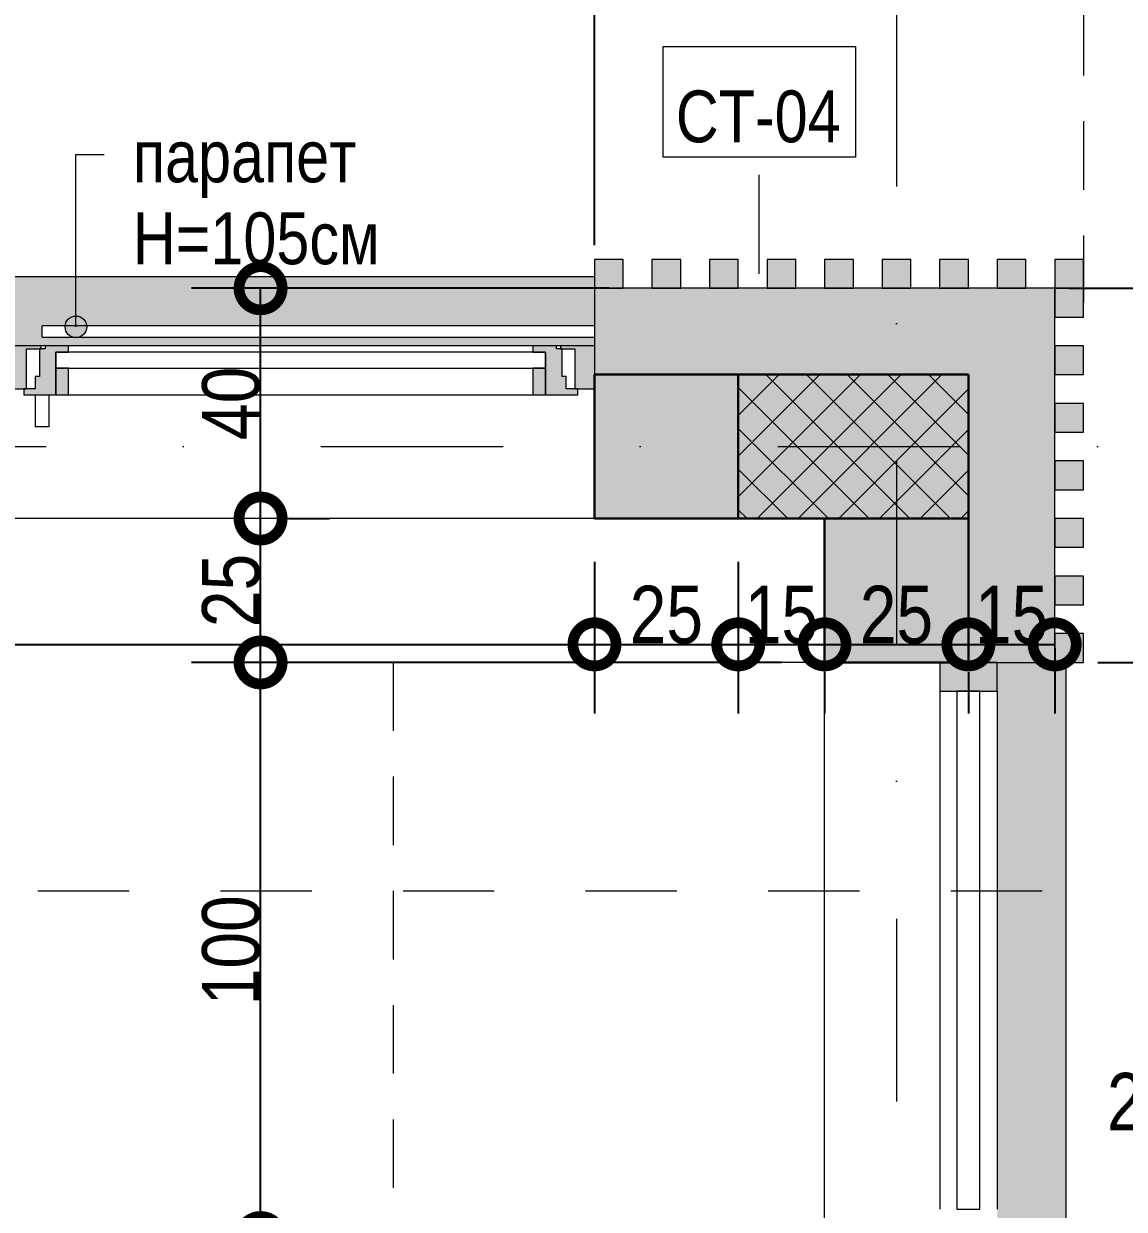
# Model space of a CAD drawing. Header units: centimetres. Extents: x 0 to 25250, y 0 to 2250.
# Drawn here: x 4924.9 to 5116.2, y 1322.4 to 1528.4 of the extents above; entities that cross this region are included whole.
import ezdxf

# ---------------------------------------------------------------- set-up
doc = ezdxf.new("R2010")
doc.units = ezdxf.units.CM
for name, pattern in [('17-View-1$0$Overhead', [19.84375, 11.90625, -7.9375]), ('18-View-1$0$Dash', [31.75, 15.875, -15.875]), ('18-View-1$0$Dash dot', [79.375, 31.75, -23.8125, 0, -23.8125])]:
    doc.linetypes.add(name, pattern=pattern)
for name, color, linetype, lineweight in [('A-ANNO-DIMS', 7, 'Continuous', 9), ('A-ANNO-NOTE', 7, 'Continuous', 9), ('A-FLOR-HRAL', 7, 'Continuous', 9), ('A-FLOR-OVHD', 7, '17-View-1$0$Overhead', 9), ('A-GLAZ', 7, 'Continuous', 5), ('A-GLAZ-CURT', 7, 'Continuous', 9), ('A-GLAZ-CWMG', 7, 'Continuous', 9), ('A-WALL', 7, 'Continuous', 9), ('A-WALL-IDEN', 7, 'Continuous', 9), ('A-WALL-PATT', 7, 'Continuous', 9), ('G-ANNO-SYMB', 7, 'Continuous', 9), ('G-ANNO-TEXT', 7, 'Continuous', 9), ('S-COLS', 7, 'Continuous', 9), ('S-GRID', 7, 'Continuous', 9)]:
    doc.layers.add(name, color=color, linetype=linetype, lineweight=lineweight)
doc.styles.add('18-View-1$0$Arial Narrow_1', font='ARIALN.TTF', dxfattribs={"height": 10})
doc.styles.add('18-View-1$0$Arial Narrow_3', font='ARIALN.TTF', dxfattribs={"height": 10})
doc.styles.add('18-View-1$0$Arial Narrow_5', font='ARIALN.TTF', dxfattribs={"height": 9})
doc.dimstyles.new('18-View-1$0$TEC_DIM', dxfattribs={"dimscale": 30.48, "dimtxt": 10.23431, "dimasz": 0.492126, "dimexe": 0.393701, "dimexo": 0.246063, "dimgap": 0, "dimtad": 1, "dimdec": 0, "dimzin": 0, "dimdsep": 46, "dimtxsty": '18-View-1$0$Arial Narrow_3', "dimblk1": '18-View-1$0$_DotSmall', "dimblk2": '18-View-1$0$_DotSmall', "dimsah": 1, "dimcen": 0.09, "dimazin": 0, "dimtfac": 1, "dimtdec": 4, "dimtix": 1, "dimtmove": 0, "dimatfit": 3, "dimfxl": 1, "dimtvp": 1, "dimtolj": 1, "dimtzin": 0, "dimarcsym": 2})

# ---------------------------------------------------------------- blocks, each defined once
blk = doc.blocks.new('TRIPLE - OK_F_OF - T - 13-2419636-НИВО 1')
at = {"layer": 'A-GLAZ', "true_color": 0xc0c0c0}
h = blk.add_hatch(color=9, dxfattribs=at)
h.paths.add_polyline_path([(146.6, 2.5), (150, 2.5), (150, 10), (144.1, 10), (144.1, 9.45), (146.6, 9.45), (146.6, 5)])
h.paths.add_polyline_path([(48.7, 2.5), (51.3, 2.5), (51.3, 9.45), (53.8, 9.45), (53.8, 10), (46.2, 10), (46.2, 9.45), (48.7, 9.45), (48.7, 5.72)])
h.paths.add_polyline_path([(-51.3, 2.5), (-48.7, 2.5), (-48.7, 9.45), (-46.2, 9.45), (-46.2, 10), (-53.8, 10), (-53.8, 9.45), (-51.3, 9.45), (-51.3, 5.72)])
h.paths.add_polyline_path([(-149, 2.5), (-146.6, 2.5), (-146.6, 9.45), (-144.1, 9.45), (-144.1, 10), (-150, 10), (-150, 2.5)])
h = blk.add_hatch(color=9, dxfattribs=at)
h.paths.add_polyline_path([(-50.8, 1.5), (-50.8, 2.5), (-52.8, 2.5), (-52.8, 4.68), (-53.52, 4.68), (-53.52, 9.45), (-54.5, 9.45), (-54.5, 10), (-58.6, 10), (-58.6, 8.9), (-56.4, 8.9), (-56.4, 1.5), (-52.8, 1.5)])
h.paths.add_polyline_path([(-141.5, 1.5), (-141.5, 8.9), (-139.3, 8.9), (-139.3, 10), (-143.4, 10), (-143.4, 9.45), (-144.38, 9.45), (-144.38, 4.68), (-145.1, 4.68), (-145.1, 2.5), (-147.1, 2.5), (-147.1, 1.5)])
h = blk.add_hatch(color=9, dxfattribs=at)
h.paths.add_polyline_path([(48.7, 2.5), (48.7, 6.1), (46.5, 6.1), (46.5, 2.5), (47.58, 2.5)])
h.paths.add_polyline_path([(-46.5, 2.5), (-46.5, 6.1), (-48.7, 6.1), (-48.7, 2.5)])
h.paths.add_polyline_path([(48.7, 8.9), (48.7, 9.45), (46.2, 9.45), (46.2, 8.9), (47.58, 8.9)])
h.paths.add_polyline_path([(-46.2, 8.9), (-46.2, 9.45), (-48.7, 9.45), (-48.7, 8.9)])
h = blk.add_hatch(color=9, dxfattribs=at)
h.paths.add_polyline_path([(147.1, 1.5), (147.1, 2.5), (145.1, 2.5), (145.1, 4.68), (144.38, 4.68), (144.38, 9.45), (143.4, 9.45), (143.4, 10), (139.3, 10), (139.3, 8.9), (141.5, 8.9), (141.5, 1.5)])
h.paths.add_polyline_path([(54, 1.5), (56.4, 1.5), (56.4, 8.9), (58.6, 8.9), (58.6, 10), (54.5, 10), (54.5, 9.45), (53.52, 9.45), (53.52, 4.68), (52.8, 4.68), (52.79, 2.5), (50.8, 2.5), (50.8, 1.5), (53.69, 1.5)])
h = blk.add_hatch(color=9, dxfattribs=at)
h.paths.add_polyline_path([(-56.4, 1.5), (-56.4, 6.1), (-58.6, 6.1), (-58.6, 1.5), (-57.27, 1.5)])
h.paths.add_polyline_path([(-139.3, 1.5), (-139.3, 6.1), (-141.5, 6.1), (-141.5, 1.5)])
h = blk.add_hatch(color=9, dxfattribs=at)
h.paths.add_polyline_path([(141.5, 1.5), (141.5, 6.1), (139.3, 6.1), (139.3, 1.5)])
h.paths.add_polyline_path([(58.6, 1.5), (58.6, 6.1), (56.4, 6.1), (56.4, 1.5)])
at = {"layer": 'A-GLAZ'}
for p, q in [((-144.1, 10), (-150, 10)), ((-146.6, 2.5), (-146.6, 9.45)), ((-146.6, 9.45), (-144.1, 9.45)), ((-143.4, 9.45), (-144.38, 9.45)), ((-144.38, 9.45), (-144.38, 4.68)), ((-143.4, 10), (-144.1, 10)), ((-144.1, 9.45), (-144.1, 10)), ((-139.3, 10), (-143.4, 10)), ((-143.4, 10), (-143.4, 9.45)), ((-56.4, 8.9), (-141.5, 8.9)), ((-141.5, 8.9), (-141.5, 6.1)), ((-141.5, 1.5), (-141.5, 8.9)), ((-141.5, 8.9), (-139.3, 8.9)), ((-58.6, 10), (-139.3, 10)), ((-139.3, 8.9), (-139.3, 10)), ((-54.5, 10), (-58.6, 10)), ((-58.6, 10), (-58.6, 8.9)), ((-58.6, 8.9), (-56.4, 8.9)), ((-56.4, 6.1), (-56.4, 8.9)), ((-56.4, 8.9), (-56.4, 1.5)), ((-54.5, 9.45), (-54.5, 10)), ((-53.8, 10), (-54.5, 10)), ((-53.52, 9.45), (-54.5, 9.45)), ((-46.2, 10), (-53.8, 10)), ((-53.8, 10), (-53.8, 9.45)), ((-53.8, 9.45), (-51.3, 9.45)), ((-53.52, 4.68), (-53.52, 9.45)), ((-51.3, 9.45), (-51.3, 2.5)), ((-46.2, 9.45), (-48.7, 9.45)), ((-48.7, 9.45), (-48.7, 8.9)), ((-48.7, 2.5), (-48.7, 9.45)), ((-48.7, 9.45), (-46.2, 9.45)), ((48.7, 8.9), (-48.7, 8.9)), ((-48.7, 8.9), (-48.7, 6.1)), ((-48.7, 8.9), (-46.2, 8.9)), ((46.2, 10), (-46.2, 10)), ((-46.2, 9.45), (-46.2, 10)), ((46.2, 9.45), (-46.2, 9.45)), ((-46.2, 8.9), (-46.2, 9.45)), ((-46.2, 9.45), (46.2, 9.45)), ((53.8, 10), (46.2, 10)), ((46.2, 10), (46.2, 9.45)), ((46.2, 9.45), (46.2, 8.9)), ((48.7, 9.45), (46.2, 9.45)), ((46.2, 9.45), (48.7, 9.45)), ((46.2, 8.9), (48.7, 8.9)), ((48.7, 8.9), (48.7, 9.45)), ((48.7, 9.45), (48.7, 2.5)), ((48.7, 6.1), (48.7, 8.9)), ((51.3, 2.5), (51.3, 9.45)), ((51.3, 9.45), (53.8, 9.45)), ((54.5, 9.45), (53.52, 9.45)), ((53.52, 9.45), (53.52, 4.68)), ((54.5, 10), (53.8, 10)), ((53.8, 9.45), (53.8, 10)), ((58.6, 10), (54.5, 10)), ((54.5, 10), (54.5, 9.45)), ((56.4, 1.5), (56.4, 8.9)), ((56.4, 8.9), (58.6, 8.9)), ((141.5, 8.9), (56.4, 8.9)), ((56.4, 8.9), (56.4, 6.1)), ((139.3, 10), (58.6, 10)), ((58.6, 8.9), (58.6, 10)), ((143.4, 10), (139.3, 10)), ((139.3, 10), (139.3, 8.9)), ((139.3, 8.9), (141.5, 8.9)), ((141.5, 8.9), (141.5, 1.5)), ((141.5, 6.1), (141.5, 8.9)), ((143.4, 9.45), (143.4, 10)), ((144.1, 10), (143.4, 10)), ((144.38, 9.45), (143.4, 9.45)), ((150, 10), (144.1, 10)), ((144.1, 10), (144.1, 9.45)), ((144.1, 9.45), (146.6, 9.45)), ((144.38, 4.68), (144.38, 9.45)), ((146.6, 9.45), (146.6, 2.5)), ((-144.38, 4.68), (-145.1, 4.68)), ((-145.1, 4.68), (-145.1, 2.5)), ((-141.5, 6.1), (-56.4, 6.1)), ((-139.3, 6.1), (-141.5, 6.1)), ((-141.5, 6.1), (-141.5, 1.5)), ((-139.3, 1.5), (-139.3, 6.1)), ((-58.6, 6.1), (-58.6, 1.5)), ((-56.4, 6.1), (-58.6, 6.1)), ((-56.4, 1.5), (-56.4, 6.1)), ((-52.8, 4.68), (-53.52, 4.68)), ((-52.8, 2.5), (-52.8, 4.68)), ((-48.7, 6.1), (48.7, 6.1)), ((-46.5, 6.1), (-48.7, 6.1)), ((-48.7, 6.1), (-48.7, 2.5)), ((-46.5, 2.5), (-46.5, 6.1)), ((46.5, 6.1), (46.5, 2.5)), ((48.7, 6.1), (46.5, 6.1)), ((48.7, 2.5), (48.7, 6.1)), ((53.52, 4.68), (52.8, 4.68)), ((52.8, 4.68), (52.8, 2.5)), ((56.4, 6.1), (141.5, 6.1)), ((58.6, 6.1), (56.4, 6.1)), ((56.4, 6.1), (56.4, 1.5)), ((58.6, 1.5), (58.6, 6.1)), ((139.3, 6.1), (139.3, 1.5)), ((141.5, 6.1), (139.3, 6.1)), ((141.5, 1.5), (141.5, 6.1)), ((145.1, 4.68), (144.38, 4.68)), ((145.1, 2.5), (145.1, 4.68)), ((-150, 2.5), (-146.6, 2.5)), ((-145.1, 2.5), (-147.1, 2.5)), ((-147.1, 2.5), (-147.1, 1.5)), ((-50.8, 2.5), (-52.8, 2.5)), ((-51.3, 2.5), (-48.7, 2.5)), ((-50.8, 1.5), (-50.8, 2.5)), ((-48.7, 2.5), (-46.5, 2.5)), ((-46.5, 2.5), (46.5, 2.5)), ((46.5, 2.5), (48.7, 2.5)), ((48.7, 2.5), (51.3, 2.5)), ((52.8, 2.5), (50.8, 2.5)), ((50.8, 2.5), (50.8, 1.5)), ((147.1, 2.5), (145.1, 2.5)), ((146.6, 2.5), (150, 2.5)), ((147.1, 1.5), (147.1, 2.5)), ((-147.1, 1.5), (-141.5, 1.5)), ((-141.5, 1.5), (-139.3, 1.5)), ((-139.3, 1.5), (-58.6, 1.5)), ((-58.6, 1.5), (-56.4, 1.5)), ((-56.4, 1.5), (-55.2, 1.5)), ((-55.2, 1.5), (-55.2, -2.85)), ((-55.2, 1.5), (-52.8, 1.5)), ((-52.8, -2.85), (-52.8, 1.5)), ((-52.8, 1.5), (-50.8, 1.5)), ((50.8, 1.5), (52.8, 1.5)), ((52.8, 1.5), (52.8, -2.85)), ((52.8, 1.5), (55.2, 1.5)), ((55.2, -2.85), (55.2, 1.5)), ((55.2, 1.5), (56.4, 1.5)), ((56.4, 1.5), (58.6, 1.5)), ((58.6, 1.5), (139.3, 1.5)), ((139.3, 1.5), (141.5, 1.5)), ((141.5, 1.5), (147.1, 1.5)), ((-55.2, -2.85), (-55.2, -4.1)), ((-52.8, -4.1), (-55.2, -4.1)), ((-52.8, -4.1), (-52.8, -2.85)), ((52.8, -2.85), (52.8, -4.1)), ((55.2, -4.1), (52.8, -4.1)), ((55.2, -4.1), (55.2, -2.85))]:
    blk.add_line(p, q, dxfattribs=at)
blk = doc.blocks.new('Rectangular Mullion - TEC_LAMEL-2375260-НИВО 1')
at = {"layer": 'A-GLAZ-CWMG', "true_color": 0xbfb3a4}
blk.add_hatch(color=253, dxfattribs=at).paths.add_polyline_path([(-2.5, -2.5), (-2.5, 2.5), (2.5, 2.5), (2.5, -2.5)])
at = {"layer": 'A-GLAZ-CWMG', "lineweight": 15}
for p, q in [((-2.5, 2.5), (2.5, 2.5)), ((-2.5, -2.5), (-2.5, 2.5)), ((2.5, 2.5), (2.5, -2.5)), ((2.5, -2.5), (-2.5, -2.5))]:
    blk.add_line(p, q, dxfattribs=at)
blk = doc.blocks.new('Rectangular Mullion - TEC_LAMEL-2375261-НИВО 1')
at = {"layer": 'A-GLAZ-CWMG', "true_color": 0xbfb3a4}
blk.add_hatch(color=253, dxfattribs=at).paths.add_polyline_path([(-2.5, -2.5), (-2.5, 2.5), (2.5, 2.5), (2.5, -2.5)])
at = {"layer": 'A-GLAZ-CWMG', "lineweight": 15}
for p, q in [((-2.5, 2.5), (2.5, 2.5)), ((-2.5, -2.5), (-2.5, 2.5)), ((2.5, 2.5), (2.5, -2.5)), ((2.5, -2.5), (-2.5, -2.5))]:
    blk.add_line(p, q, dxfattribs=at)
blk = doc.blocks.new('Rectangular Mullion - TEC_LAMEL-2375262-НИВО 1')
at = {"layer": 'A-GLAZ-CWMG', "true_color": 0xbfb3a4}
blk.add_hatch(color=253, dxfattribs=at).paths.add_polyline_path([(-2.5, -2.5), (-2.5, 2.5), (2.5, 2.5), (2.5, -2.5)])
at = {"layer": 'A-GLAZ-CWMG', "lineweight": 15}
for p, q in [((-2.5, 2.5), (2.5, 2.5)), ((-2.5, -2.5), (-2.5, 2.5)), ((2.5, 2.5), (2.5, -2.5)), ((2.5, -2.5), (-2.5, -2.5))]:
    blk.add_line(p, q, dxfattribs=at)
blk = doc.blocks.new('Rectangular Mullion - TEC_LAMEL-2375263-НИВО 1')
at = {"layer": 'A-GLAZ-CWMG', "true_color": 0xbfb3a4}
blk.add_hatch(color=253, dxfattribs=at).paths.add_polyline_path([(-2.5, -2.5), (-2.5, 2.5), (2.5, 2.5), (2.5, -2.5)])
at = {"layer": 'A-GLAZ-CWMG', "lineweight": 15}
for p, q in [((-2.5, 2.5), (2.5, 2.5)), ((-2.5, -2.5), (-2.5, 2.5)), ((2.5, 2.5), (2.5, -2.5)), ((2.5, -2.5), (-2.5, -2.5))]:
    blk.add_line(p, q, dxfattribs=at)
blk = doc.blocks.new('Rectangular Mullion - TEC_LAMEL-2375264-НИВО 1')
at = {"layer": 'A-GLAZ-CWMG', "true_color": 0xbfb3a4}
blk.add_hatch(color=253, dxfattribs=at).paths.add_polyline_path([(-2.5, -2.5), (-2.5, 2.5), (2.5, 2.5), (2.5, -2.5)])
at = {"layer": 'A-GLAZ-CWMG', "lineweight": 15}
for p, q in [((-2.5, 2.5), (2.5, 2.5)), ((-2.5, -2.5), (-2.5, 2.5)), ((2.5, 2.5), (2.5, -2.5)), ((2.5, -2.5), (-2.5, -2.5))]:
    blk.add_line(p, q, dxfattribs=at)
blk = doc.blocks.new('Rectangular Mullion - TEC_LAMEL-2375265-НИВО 1')
at = {"layer": 'A-GLAZ-CWMG', "true_color": 0xbfb3a4}
blk.add_hatch(color=253, dxfattribs=at).paths.add_polyline_path([(-2.5, -2.5), (-2.5, 2.5), (2.5, 2.5), (2.5, -2.5)])
at = {"layer": 'A-GLAZ-CWMG', "lineweight": 15}
for p, q in [((-2.5, 2.5), (2.5, 2.5)), ((-2.5, -2.5), (-2.5, 2.5)), ((2.5, 2.5), (2.5, -2.5)), ((2.5, -2.5), (-2.5, -2.5))]:
    blk.add_line(p, q, dxfattribs=at)
blk = doc.blocks.new('Rectangular Mullion - TEC_LAMEL-2375266-НИВО 1')
at = {"layer": 'A-GLAZ-CWMG', "true_color": 0xbfb3a4}
blk.add_hatch(color=253, dxfattribs=at).paths.add_polyline_path([(-2.5, -2.5), (-2.5, 2.5), (2.5, 2.5), (2.5, -2.5)])
at = {"layer": 'A-GLAZ-CWMG', "lineweight": 15}
for p, q in [((-2.5, 2.5), (2.5, 2.5)), ((-2.5, -2.5), (-2.5, 2.5)), ((2.5, 2.5), (2.5, -2.5)), ((2.5, -2.5), (-2.5, -2.5))]:
    blk.add_line(p, q, dxfattribs=at)
blk = doc.blocks.new('Rectangular Mullion - TEC_LAMEL-2375267-НИВО 1')
at = {"layer": 'A-GLAZ-CWMG', "true_color": 0xbfb3a4}
blk.add_hatch(color=253, dxfattribs=at).paths.add_polyline_path([(-2.5, -2.5), (-2.5, 2.5), (2.5, 2.5), (2.5, -2.5)])
at = {"layer": 'A-GLAZ-CWMG', "lineweight": 15}
for p, q in [((-2.5, 2.5), (2.5, 2.5)), ((-2.5, -2.5), (-2.5, 2.5)), ((2.5, 2.5), (2.5, -2.5)), ((2.5, -2.5), (-2.5, -2.5))]:
    blk.add_line(p, q, dxfattribs=at)
blk = doc.blocks.new('Rectangular Mullion - TEC_LAMEL-2375268-НИВО 1')
at = {"layer": 'A-GLAZ-CWMG', "true_color": 0xbfb3a4}
blk.add_hatch(color=253, dxfattribs=at).paths.add_polyline_path([(-2.5, -2.5), (-2.5, 2.5), (2.5, 2.5), (2.5, -2.5)])
at = {"layer": 'A-GLAZ-CWMG', "lineweight": 15}
for p, q in [((-2.5, 2.5), (2.5, 2.5)), ((-2.5, -2.5), (-2.5, 2.5)), ((2.5, 2.5), (2.5, -2.5)), ((2.5, -2.5), (-2.5, -2.5))]:
    blk.add_line(p, q, dxfattribs=at)
blk = doc.blocks.new('Rectangular Mullion - TEC_LAMEL-2372754-НИВО 1')
at = {"layer": 'A-GLAZ-CWMG', "true_color": 0xbfb3a4}
blk.add_hatch(color=253, dxfattribs=at).paths.add_polyline_path([(2.5, -2.5), (-2.5, -2.5), (-2.5, 2.5), (2.5, 2.5)])
at = {"layer": 'A-GLAZ-CWMG', "lineweight": 15}
for p, q in [((-2.5, 2.5), (2.5, 2.5)), ((-2.5, -2.5), (-2.5, 2.5)), ((2.5, 2.5), (2.5, -2.5)), ((2.5, -2.5), (-2.5, -2.5))]:
    blk.add_line(p, q, dxfattribs=at)
blk = doc.blocks.new('System Panel - Glazed-2432470-НИВО 1')
at = {"layer": 'A-GLAZ-CURT'}
for p, q in [((45, 2), (-45, 2)), ((-45, 2), (-45, -2)), ((45, -2), (45, 2)), ((-45, -2), (45, -2))]:
    blk.add_line(p, q, dxfattribs=at)
blk = doc.blocks.new('Rectangular Mullion - TEC_DOGRAMA_TERASI_EX-2432441-НИВО 1')
at = {"layer": 'A-GLAZ-CWMG'}
for p, q in [((1779.15, -276.59), (1779.15, -366.59)), ((1789.15, -276.59), (1789.15, -366.59))]:
    blk.add_line(p, q, dxfattribs=at)
blk = doc.blocks.new('Rectangular Mullion - TEC_DOGRAMA_TERASI_EX-2432468-НИВО 1')
at = {"layer": 'A-GLAZ-CWMG', "true_color": 0xc0c0c0}
blk.add_hatch(color=9, dxfattribs=at).paths.add_polyline_path([(-5, 5), (0, 5), (0, -5), (-5, -5)])
at = {"layer": 'A-GLAZ-CWMG', "lineweight": 15}
for p, q in [((-5, 5), (0, 5)), ((-5, -5), (-5, 5)), ((0, 5), (0, -5)), ((0, -5), (-5, -5))]:
    blk.add_line(p, q, dxfattribs=at)
blk = doc.blocks.new('Railing - Railing-2461951-НИВО 1')
at = {"layer": 'A-FLOR-HRAL'}
for p, q in [((1623.14, -215.09), (1623.14, -213.09)), ((1719.14, -213.09), (1623.14, -213.09)), ((1623.14, -215.09), (1719.14, -215.09))]:
    blk.add_line(p, q, dxfattribs=at)
blk = doc.blocks.new('18-View-1$0$_DotSmall')
at = {"color": 0, "linetype": 'ByBlock', "const_width": 0.5}
blk.add_lwpolyline([(-0.0625, 0, 1), (0.0625, 0, 1)], format="xyb", close=True, dxfattribs=at)
blk = doc.blocks.new('*D2610')
at = {"layer": 'A-ANNO-DIMS', "color": 0, "lineweight": -2, "transparency": 16777216}
for p, q in [((3429.08, 1279.94), (3429.08, 1966.02)), ((5109.08, 1707.01), (5109.08, 1966.02)), ((3429.08, 1954.02), (5109.08, 1954.02))]:
    blk.add_line(p, q, dxfattribs=at)
at = {"layer": 'A-ANNO-DIMS', "color": 0, "lineweight": -2, "transparency": 16777216, "xscale": 15, "yscale": 15, "zscale": 15, "rotation": 180}
blk.add_blockref('18-View-1$0$_DotSmall', (3429.08, 1954.02), dxfattribs=at)
at = {"layer": 'A-ANNO-DIMS', "color": 0, "lineweight": -2, "transparency": 16777216, "xscale": 15, "yscale": 15, "zscale": 15}
blk.add_blockref('18-View-1$0$_DotSmall', (5109.08, 1954.02), dxfattribs=at)
at = {"layer": 'A-ANNO-DIMS', "color": 0, "transparency": 16777216, "insert": (4269.08, 1959.12), "char_height": 10, "width": 30.4105, "attachment_point": 5, "style": '18-View-1$0$Arial Narrow_3'}
blk.add_mtext('\\A1;1680', dxfattribs=at)
blk = doc.blocks.new('*D2627')
at = {"layer": 'A-ANNO-DIMS', "color": 0, "lineweight": -2, "transparency": 16777216}
for p, q in [((4724.08, 1489.94), (4724.08, 1876.14)), ((5024.08, 1489.94), (5024.08, 1876.14)), ((4724.08, 1864.14), (5024.08, 1864.14))]:
    blk.add_line(p, q, dxfattribs=at)
at = {"layer": 'A-ANNO-DIMS', "color": 0, "lineweight": -2, "transparency": 16777216, "xscale": 15, "yscale": 15, "zscale": 15, "rotation": 180}
blk.add_blockref('18-View-1$0$_DotSmall', (4724.08, 1864.14), dxfattribs=at)
at = {"layer": 'A-ANNO-DIMS', "color": 0, "lineweight": -2, "transparency": 16777216, "xscale": 15, "yscale": 15, "zscale": 15}
blk.add_blockref('18-View-1$0$_DotSmall', (5024.08, 1864.14), dxfattribs=at)
at = {"layer": 'A-ANNO-DIMS', "color": 0, "transparency": 16777216, "insert": (4874.08, 1869.24), "char_height": 10, "width": 22.8079, "attachment_point": 5, "style": '18-View-1$0$Arial Narrow_3'}
blk.add_mtext('\\A1;300', dxfattribs=at)
blk = doc.blocks.new('*D2628')
at = {"layer": 'A-ANNO-DIMS', "color": 0, "lineweight": -2, "transparency": 16777216}
for p, q in [((5024.08, 1489.94), (5024.08, 1876.14)), ((5109.08, 1707.01), (5109.08, 1876.14)), ((5024.08, 1864.14), (5109.08, 1864.14))]:
    blk.add_line(p, q, dxfattribs=at)
at = {"layer": 'A-ANNO-DIMS', "color": 0, "lineweight": -2, "transparency": 16777216, "xscale": 15, "yscale": 15, "zscale": 15, "rotation": 180}
blk.add_blockref('18-View-1$0$_DotSmall', (5024.08, 1864.14), dxfattribs=at)
at = {"layer": 'A-ANNO-DIMS', "color": 0, "lineweight": -2, "transparency": 16777216, "xscale": 15, "yscale": 15, "zscale": 15}
blk.add_blockref('18-View-1$0$_DotSmall', (5109.08, 1864.14), dxfattribs=at)
at = {"layer": 'A-ANNO-DIMS', "color": 0, "transparency": 16777216, "insert": (5066.58, 1869.24), "char_height": 10, "width": 15.2053, "attachment_point": 5, "style": '18-View-1$0$Arial Narrow_3'}
blk.add_mtext('\\A1;85', dxfattribs=at)
blk = doc.blocks.new('*D2635')
at = {"layer": 'A-ANNO-DIMS', "color": 0, "lineweight": -2, "transparency": 16777216}
for p, q in [((5116.58, 1699.51), (5271.31, 1699.51)), ((5259.31, 432.44), (5259.31, 1699.51)), ((5026.58, 432.44), (5271.31, 432.44))]:
    blk.add_line(p, q, dxfattribs=at)
at = {"layer": 'A-ANNO-DIMS', "color": 0, "lineweight": -2, "transparency": 16777216, "xscale": 15, "yscale": 15, "zscale": 15}
for p, rotation in [((5259.31, 1699.51), 90), ((5259.31, 432.44), 270)]:
    blk.add_blockref('18-View-1$0$_DotSmall', p, dxfattribs=dict(at, rotation=rotation))
at = {"layer": 'A-ANNO-DIMS', "color": 0, "transparency": 16777216, "insert": (5254.21, 1065.98), "char_height": 10, "width": 30.4105, "attachment_point": 5, "rotation": 90, "style": '18-View-1$0$Arial Narrow_3'}
blk.add_mtext('\\A1;1267', dxfattribs=at)
blk = doc.blocks.new('*D2637')
at = {"layer": 'A-ANNO-DIMS', "color": 0, "lineweight": -2, "transparency": 16777216}
for p, q in [((5106.58, 1482.44), (5211.11, 1482.44)), ((5199.11, 927.44), (5199.11, 1482.44)), ((5111.58, 927.44), (5211.11, 927.44))]:
    blk.add_line(p, q, dxfattribs=at)
at = {"layer": 'A-ANNO-DIMS', "color": 0, "lineweight": -2, "transparency": 16777216, "xscale": 15, "yscale": 15, "zscale": 15}
for p, rotation in [((5199.11, 1482.44), 90), ((5199.11, 927.44), 270)]:
    blk.add_blockref('18-View-1$0$_DotSmall', p, dxfattribs=dict(at, rotation=rotation))
at = {"layer": 'A-ANNO-DIMS', "color": 0, "transparency": 16777216, "insert": (5194.02, 1204.94), "char_height": 10, "width": 22.8079, "attachment_point": 5, "rotation": 90, "style": '18-View-1$0$Arial Narrow_3'}
blk.add_mtext('\\A1;555', dxfattribs=at)
blk = doc.blocks.new('*D2638')
at = {"layer": 'A-ANNO-DIMS', "color": 0, "lineweight": -2, "transparency": 16777216}
for p, q in [((5101.58, 1620.94), (5211.11, 1620.94)), ((5199.11, 1482.44), (5199.11, 1620.94)), ((5106.58, 1482.44), (5211.11, 1482.44))]:
    blk.add_line(p, q, dxfattribs=at)
at = {"layer": 'A-ANNO-DIMS', "color": 0, "lineweight": -2, "transparency": 16777216, "xscale": 15, "yscale": 15, "zscale": 15}
for p, rotation in [((5199.11, 1620.94), 90), ((5199.11, 1482.44), 270)]:
    blk.add_blockref('18-View-1$0$_DotSmall', p, dxfattribs=dict(at, rotation=rotation))
at = {"layer": 'A-ANNO-DIMS', "color": 0, "transparency": 16777216, "insert": (5194, 1551.69), "char_height": 10, "width": 22.8079, "attachment_point": 5, "rotation": 90, "style": '18-View-1$0$Arial Narrow_3'}
blk.add_mtext('\\A1;139', dxfattribs=at)
blk = doc.blocks.new('*D2645')
at = {"layer": 'A-ANNO-DIMS', "color": 0, "lineweight": -2, "transparency": 16777216}
for p, q in [((5111.58, 1417.44), (5181.13, 1417.44)), ((5169.13, 1317.44), (5169.13, 1417.44)), ((5111.58, 1317.44), (5181.13, 1317.44))]:
    blk.add_line(p, q, dxfattribs=at)
at = {"layer": 'A-ANNO-DIMS', "color": 0, "lineweight": -2, "transparency": 16777216, "xscale": 15, "yscale": 15, "zscale": 15}
for p, rotation in [((5169.13, 1417.44), 90), ((5169.13, 1317.44), 270)]:
    blk.add_blockref('18-View-1$0$_DotSmall', p, dxfattribs=dict(at, rotation=rotation))
at = {"layer": 'A-ANNO-DIMS', "color": 0, "transparency": 16777216, "insert": (5164.02, 1367.44), "char_height": 10, "width": 22.8079, "attachment_point": 5, "rotation": 90, "style": '18-View-1$0$Arial Narrow_3'}
blk.add_mtext('\\A1;100', dxfattribs=at)
blk = doc.blocks.new('*D2646')
at = {"layer": 'A-ANNO-DIMS', "color": 0, "lineweight": -2, "transparency": 16777216}
for p, q in [((5106.58, 1482.44), (5181.13, 1482.44)), ((5169.13, 1417.44), (5169.13, 1482.44)), ((5111.58, 1417.44), (5181.13, 1417.44))]:
    blk.add_line(p, q, dxfattribs=at)
at = {"layer": 'A-ANNO-DIMS', "color": 0, "lineweight": -2, "transparency": 16777216, "xscale": 15, "yscale": 15, "zscale": 15}
for p, rotation in [((5169.13, 1482.44), 90), ((5169.13, 1417.44), 270)]:
    blk.add_blockref('18-View-1$0$_DotSmall', p, dxfattribs=dict(at, rotation=rotation))
at = {"layer": 'A-ANNO-DIMS', "color": 0, "transparency": 16777216, "insert": (5164.02, 1449.94), "char_height": 10, "width": 15.2053, "attachment_point": 5, "rotation": 90, "style": '18-View-1$0$Arial Narrow_3'}
blk.add_mtext('\\A1;65', dxfattribs=at)
blk = doc.blocks.new('*D2647')
at = {"layer": 'A-ANNO-DIMS', "color": 0, "lineweight": -2, "transparency": 16777216}
for p, q in [((5116.58, 1620.94), (5181.13, 1620.94)), ((5169.13, 1482.44), (5169.13, 1620.94)), ((5106.58, 1482.44), (5181.13, 1482.44))]:
    blk.add_line(p, q, dxfattribs=at)
at = {"layer": 'A-ANNO-DIMS', "color": 0, "lineweight": -2, "transparency": 16777216, "xscale": 15, "yscale": 15, "zscale": 15}
for p, rotation in [((5169.13, 1620.94), 90), ((5169.13, 1482.44), 270)]:
    blk.add_blockref('18-View-1$0$_DotSmall', p, dxfattribs=dict(at, rotation=rotation))
at = {"layer": 'A-ANNO-DIMS', "color": 0, "transparency": 16777216, "insert": (5164.02, 1551.69), "char_height": 10, "width": 22.8079, "attachment_point": 5, "rotation": 90, "style": '18-View-1$0$Arial Narrow_3'}
blk.add_mtext('\\A1;139', dxfattribs=at)
blk = doc.blocks.new('*D2714')
at = {"layer": 'A-ANNO-DIMS', "color": 0, "lineweight": -2, "transparency": 16777216}
for p, q in [((5056.58, 1417.44), (4954.05, 1417.44)), ((4966.05, 1317.44), (4966.05, 1417.44)), ((5056.58, 1317.44), (4954.05, 1317.44))]:
    blk.add_line(p, q, dxfattribs=at)
at = {"layer": 'A-ANNO-DIMS', "color": 0, "lineweight": -2, "transparency": 16777216, "xscale": 15, "yscale": 15, "zscale": 15}
for p, rotation in [((4966.05, 1417.44), 90), ((4966.05, 1317.44), 270)]:
    blk.add_blockref('18-View-1$0$_DotSmall', p, dxfattribs=dict(at, rotation=rotation))
at = {"layer": 'A-ANNO-DIMS', "color": 0, "transparency": 16777216, "insert": (4960.94, 1367.44), "char_height": 10, "width": 22.8079, "attachment_point": 5, "rotation": 90, "style": '18-View-1$0$Arial Narrow_3'}
blk.add_mtext('\\A1;100', dxfattribs=at)
blk = doc.blocks.new('*D2715')
at = {"layer": 'A-ANNO-DIMS', "color": 0, "lineweight": -2, "transparency": 16777216}
for p, q in [((4966.05, 1417.44), (4966.05, 1442.44)), ((4970.9, 1442.44), (4978.05, 1442.44)), ((5056.58, 1417.44), (4954.05, 1417.44))]:
    blk.add_line(p, q, dxfattribs=at)
at = {"layer": 'A-ANNO-DIMS', "color": 0, "lineweight": -2, "transparency": 16777216, "xscale": 15, "yscale": 15, "zscale": 15}
for p, rotation in [((4966.05, 1442.44), 90), ((4966.05, 1417.44), 270)]:
    blk.add_blockref('18-View-1$0$_DotSmall', p, dxfattribs=dict(at, rotation=rotation))
at = {"layer": 'A-ANNO-DIMS', "color": 0, "transparency": 16777216, "insert": (4960.94, 1429.94), "char_height": 10, "width": 15.2053, "attachment_point": 5, "rotation": 90, "style": '18-View-1$0$Arial Narrow_3'}
blk.add_mtext('\\A1;25', dxfattribs=at)
blk = doc.blocks.new('*D2716')
at = {"layer": 'A-ANNO-DIMS', "color": 0, "lineweight": -2, "transparency": 16777216}
for p, q in [((5026.58, 1482.44), (4954.05, 1482.44)), ((4966.05, 1442.44), (4966.05, 1482.44)), ((4970.9, 1442.44), (4978.05, 1442.44))]:
    blk.add_line(p, q, dxfattribs=at)
at = {"layer": 'A-ANNO-DIMS', "color": 0, "lineweight": -2, "transparency": 16777216, "xscale": 15, "yscale": 15, "zscale": 15}
for p, rotation in [((4966.05, 1482.44), 90), ((4966.05, 1442.44), 270)]:
    blk.add_blockref('18-View-1$0$_DotSmall', p, dxfattribs=dict(at, rotation=rotation))
at = {"layer": 'A-ANNO-DIMS', "color": 0, "transparency": 16777216, "insert": (4960.94, 1462.44), "char_height": 10, "width": 15.2053, "attachment_point": 5, "rotation": 90, "style": '18-View-1$0$Arial Narrow_3'}
blk.add_mtext('\\A1;40', dxfattribs=at)
blk = doc.blocks.new('*D2741')
at = {"layer": 'A-ANNO-DIMS', "color": 0, "lineweight": -2, "transparency": 16777216}
for p, q in [((4724.08, 1434.94), (4724.08, 1408.58)), ((5024.08, 1434.94), (5024.08, 1408.58)), ((4724.08, 1420.58), (5024.08, 1420.58))]:
    blk.add_line(p, q, dxfattribs=at)
at = {"layer": 'A-ANNO-DIMS', "color": 0, "lineweight": -2, "transparency": 16777216, "xscale": 15, "yscale": 15, "zscale": 15, "rotation": 180}
blk.add_blockref('18-View-1$0$_DotSmall', (4724.08, 1420.58), dxfattribs=at)
at = {"layer": 'A-ANNO-DIMS', "color": 0, "lineweight": -2, "transparency": 16777216, "xscale": 15, "yscale": 15, "zscale": 15}
blk.add_blockref('18-View-1$0$_DotSmall', (5024.08, 1420.58), dxfattribs=at)
at = {"layer": 'A-ANNO-DIMS', "color": 0, "transparency": 16777216, "insert": (4874.08, 1425.68), "char_height": 10, "width": 22.8079, "attachment_point": 5, "style": '18-View-1$0$Arial Narrow_3'}
blk.add_mtext('\\A1;300', dxfattribs=at)
blk = doc.blocks.new('*D2742')
at = {"layer": 'A-ANNO-DIMS', "color": 0, "lineweight": -2, "transparency": 16777216}
for p, q in [((5024.08, 1434.94), (5024.08, 1408.58)), ((5049.08, 1434.94), (5049.08, 1408.58)), ((5024.08, 1420.58), (5049.08, 1420.58))]:
    blk.add_line(p, q, dxfattribs=at)
at = {"layer": 'A-ANNO-DIMS', "color": 0, "lineweight": -2, "transparency": 16777216, "xscale": 15, "yscale": 15, "zscale": 15, "rotation": 180}
blk.add_blockref('18-View-1$0$_DotSmall', (5024.08, 1420.58), dxfattribs=at)
at = {"layer": 'A-ANNO-DIMS', "color": 0, "lineweight": -2, "transparency": 16777216, "xscale": 15, "yscale": 15, "zscale": 15}
blk.add_blockref('18-View-1$0$_DotSmall', (5049.08, 1420.58), dxfattribs=at)
at = {"layer": 'A-ANNO-DIMS', "color": 0, "transparency": 16777216, "insert": (5036.58, 1425.68), "char_height": 10, "width": 15.2053, "attachment_point": 5, "style": '18-View-1$0$Arial Narrow_3'}
blk.add_mtext('\\A1;25', dxfattribs=at)
blk = doc.blocks.new('*D2743')
at = {"layer": 'A-ANNO-DIMS', "color": 0, "lineweight": -2, "transparency": 16777216}
for p, q in [((5049.08, 1434.94), (5049.08, 1408.58)), ((5049.08, 1420.58), (5064.08, 1420.58)), ((5064.08, 1415.73), (5064.08, 1408.58))]:
    blk.add_line(p, q, dxfattribs=at)
at = {"layer": 'A-ANNO-DIMS', "color": 0, "lineweight": -2, "transparency": 16777216, "xscale": 15, "yscale": 15, "zscale": 15, "rotation": 180}
blk.add_blockref('18-View-1$0$_DotSmall', (5049.08, 1420.58), dxfattribs=at)
at = {"layer": 'A-ANNO-DIMS', "color": 0, "lineweight": -2, "transparency": 16777216, "xscale": 15, "yscale": 15, "zscale": 15}
blk.add_blockref('18-View-1$0$_DotSmall', (5064.08, 1420.58), dxfattribs=at)
at = {"layer": 'A-ANNO-DIMS', "color": 0, "transparency": 16777216, "insert": (5056.58, 1425.68), "char_height": 10, "width": 15.2053, "attachment_point": 5, "style": '18-View-1$0$Arial Narrow_3'}
blk.add_mtext('\\A1;15', dxfattribs=at)
blk = doc.blocks.new('*D2744')
at = {"layer": 'A-ANNO-DIMS', "color": 0, "lineweight": -2, "transparency": 16777216}
for p, q in [((5064.08, 1420.58), (5089.08, 1420.58)), ((5064.08, 1415.73), (5064.08, 1408.58)), ((5089.08, 1415.73), (5089.08, 1408.58))]:
    blk.add_line(p, q, dxfattribs=at)
at = {"layer": 'A-ANNO-DIMS', "color": 0, "lineweight": -2, "transparency": 16777216, "xscale": 15, "yscale": 15, "zscale": 15, "rotation": 180}
blk.add_blockref('18-View-1$0$_DotSmall', (5064.08, 1420.58), dxfattribs=at)
at = {"layer": 'A-ANNO-DIMS', "color": 0, "lineweight": -2, "transparency": 16777216, "xscale": 15, "yscale": 15, "zscale": 15}
blk.add_blockref('18-View-1$0$_DotSmall', (5089.08, 1420.58), dxfattribs=at)
at = {"layer": 'A-ANNO-DIMS', "color": 0, "transparency": 16777216, "insert": (5076.58, 1425.68), "char_height": 10, "width": 15.2053, "attachment_point": 5, "style": '18-View-1$0$Arial Narrow_3'}
blk.add_mtext('\\A1;25', dxfattribs=at)
blk = doc.blocks.new('*D2745')
at = {"layer": 'A-ANNO-DIMS', "color": 0, "lineweight": -2, "transparency": 16777216}
for p, q in [((5089.08, 1420.58), (5104.08, 1420.58)), ((5104.08, 1419.94), (5104.08, 1408.58)), ((5089.08, 1415.73), (5089.08, 1408.58))]:
    blk.add_line(p, q, dxfattribs=at)
at = {"layer": 'A-ANNO-DIMS', "color": 0, "lineweight": -2, "transparency": 16777216, "xscale": 15, "yscale": 15, "zscale": 15, "rotation": 180}
blk.add_blockref('18-View-1$0$_DotSmall', (5089.08, 1420.58), dxfattribs=at)
at = {"layer": 'A-ANNO-DIMS', "color": 0, "lineweight": -2, "transparency": 16777216, "xscale": 15, "yscale": 15, "zscale": 15}
blk.add_blockref('18-View-1$0$_DotSmall', (5104.08, 1420.58), dxfattribs=at)
at = {"layer": 'A-ANNO-DIMS', "color": 0, "transparency": 16777216, "insert": (5096.58, 1425.68), "char_height": 10, "width": 15.2053, "attachment_point": 5, "style": '18-View-1$0$Arial Narrow_3'}
blk.add_mtext('\\A1;15', dxfattribs=at)

msp = doc.modelspace()

# ---------------------------------------------------------------- hatches: boundary and pattern name
at = {"layer": 'A-WALL-PATT', "lineweight": 5, "true_color": 0xebebeb}
for points in [[(5017.48, 1472.44), (5024.08, 1472.44), (5024.08, 1473.94), (4928.08, 1473.94), (4928.08, 1475.94), (5024.08, 1475.94), (5024.08, 1484.44), (4726.58, 1484.44), (4726.58, 1475.94), (4820.08, 1475.94), (4820.08, 1473.94), (4726.58, 1473.94), (4726.58, 1472.44), (5015.58, 1472.44)], [(5094.09, 1317.44), (5106.08, 1317.44), (5106.08, 1417.44), (5094.09, 1417.44), (5094.09, 1322.44)]]:
    msp.add_hatch(color=7, dxfattribs=at).paths.add_polyline_path(points)
at = {"layer": 'A-WALL-PATT', "lineweight": 5, "true_color": 0xffff80}
h = msp.add_hatch(color=51, dxfattribs=at)
h.paths.add_polyline_path([(4679.08, 1467.44), (4724.08, 1467.44), (4724.08, 1482.44), (4679.08, 1482.44)])
h.paths.add_polyline_path([(5092.03, 1467.44), (5104.08, 1467.44), (5104.08, 1482.44), (5024.08, 1482.44), (5024.08, 1467.44), (5089.08, 1467.44)])
at = {"layer": 'A-WALL-PATT', "true_color": 0x808080}
h = msp.add_hatch(color=8, dxfattribs=at)
h.paths.add_polyline_path([(5024.08, 1442.44), (5089.08, 1442.44), (5089.08, 1467.44), (5024.08, 1467.44)])
h.paths.add_polyline_path([(4724.08, 1442.44), (4724.08, 1467.44), (4684.08, 1467.44), (4684.08, 1442.44)])
at = {"layer": 'A-WALL-PATT', "lineweight": 5, "true_color": 0xffff80}
h = msp.add_hatch(color=51, dxfattribs=at)
h.paths.add_polyline_path([(5089.08, 927.44), (5104.08, 927.44), (5104.08, 1317.44), (5089.08, 1317.44), (5089.08, 942.44)])
h.paths.add_polyline_path([(5104.08, 1417.44), (5104.08, 1467.44), (5089.08, 1467.44), (5089.08, 1417.44)])
at = {"layer": 'A-WALL-PATT', "true_color": 0x808080}
h = msp.add_hatch(color=8, dxfattribs=at)
h.paths.add_polyline_path([(5064.08, 942.44), (5089.08, 942.44), (5089.08, 1127.44), (5064.08, 1127.44), (5064.08, 967.44)])
h.paths.add_polyline_path([(5089.08, 1417.44), (5089.08, 1442.44), (5064.08, 1442.44), (5064.08, 1417.44)])
at = {"layer": 'G-ANNO-TEXT'}
h = msp.add_hatch(color=256, dxfattribs=at)
edge = h.paths.add_edge_path()
edge.add_arc((4933.95, 1475.73), 1.88, 0, 360)
at = {"layer": 'S-COLS'}
h = msp.add_hatch(dxfattribs=at)
h.set_pattern_fill('FP1_11', color=256, style=0, pattern_type=2)
h.set_pattern_definition([(45, (3304.9383, 1689.0286), (-3.535534, 3.535534), []), (135, (3304.9383, 1689.0286), (-3.535534, -3.535534), [])])
h.paths.add_polyline_path([(5089.08, 1442.44), (5089.08, 1467.44), (5049.08, 1467.44), (5049.08, 1442.44)])

# ---------------------------------------------------------------- linework, layer by layer
at = {"layer": 'A-FLOR-OVHD'}
for p, q in [((5109.08, 1610.69), (5109.08, 1479.94)), ((5064.08, 1417.44), (4989.08, 1417.44)), ((4989.08, 1417.44), (4989.08, 1317.44))]:
    msp.add_line(p, q, dxfattribs=at)
at = {"layer": 'A-WALL'}
for p, q in [((5024.08, 1484.44), (4726.58, 1484.44)), ((5104.08, 1482.44), (5024.08, 1482.44)), ((5024.08, 1482.44), (5024.08, 1467.44)), ((5104.08, 1417.44), (5104.08, 1482.44)), ((5024.08, 1442.44), (4724.08, 1442.44)), ((5064.08, 1317.44), (5064.08, 1417.44)), ((5089.08, 1417.44), (5104.08, 1417.44)), ((5106.08, 1317.44), (5106.08, 1417.44))]:
    msp.add_line(p, q, dxfattribs=at)
at = {"layer": 'A-WALL', "lineweight": 30}
for p, q in [((5024.08, 1467.44), (5024.08, 1442.44)), ((5089.08, 1467.44), (5024.08, 1467.44)), ((5089.08, 1417.44), (5089.08, 1467.44)), ((5024.08, 1442.44), (5064.08, 1442.44)), ((5064.08, 1442.44), (5064.08, 1417.44)), ((5064.08, 1417.44), (5089.08, 1417.44))]:
    msp.add_line(p, q, dxfattribs=at)
at = {"layer": 'A-WALL-IDEN'}
msp.add_line((5052.72, 1484.94), (5052.72, 1502.15), dxfattribs=at)
at = {"layer": 'A-WALL-IDEN', "flags": 128}
msp.add_lwpolyline([(5036, 1524.42), (5069.45, 1524.42), (5069.45, 1505.22), (5036, 1505.22)], close=True, dxfattribs=at)
at = {"layer": 'G-ANNO-SYMB', "linetype": '18-View-1$0$Dash', "lineweight": 18}
msp.add_line((3244.55, 1377.79), (5297.5, 1377.79), dxfattribs=at)
at = {"layer": 'G-ANNO-TEXT'}
for p, q in [((4933.95, 1505.7), (4938.86, 1505.7)), ((4933.95, 1475.73), (4933.95, 1505.7))]:
    msp.add_line(p, q, dxfattribs=at)
msp.add_circle((4933.95, 1475.73), 1.88, dxfattribs=at)
at = {"layer": 'S-COLS', "lineweight": 30}
for p, q in [((5089.08, 1467.44), (5049.08, 1467.44)), ((5049.08, 1467.44), (5049.08, 1442.44)), ((5089.08, 1442.44), (5089.08, 1467.44)), ((5049.08, 1442.44), (5089.08, 1442.44))]:
    msp.add_line(p, q, dxfattribs=at)
at = {"layer": 'S-GRID', "color": 1, "linetype": '18-View-1$0$Dash dot', "lineweight": 18, "true_color": 0xff0000}
for p, q in [((5076.58, 1849.76), (5076.58, 378.11)), ((3386.99, 1454.94), (5145.92, 1454.94))]:
    msp.add_line(p, q, dxfattribs=at)

# ---------------------------------------------------------------- block references
at = {"layer": 'A-FLOR-HRAL'}
msp.add_blockref('Railing - Railing-2461951-НИВО 1', (3304.94, 1689.03), dxfattribs=at)
at = {"layer": 'A-GLAZ'}
msp.add_blockref('TRIPLE - OK_F_OF - T - 13-2419636-НИВО 1', (4874.08, 1462.44), dxfattribs=at)
at = {"layer": 'A-GLAZ-CURT', "rotation": 269.9999999999984}
msp.add_blockref('System Panel - Glazed-2432470-НИВО 1', (5089.09, 1367.44), dxfattribs=at)
at = {"layer": 'A-GLAZ-CWMG', "extrusion": (0, 0, -1)}
for name, p in [('Rectangular Mullion - TEC_LAMEL-2375268-НИВО 1', (-5026.58, 1484.94)), ('Rectangular Mullion - TEC_LAMEL-2375267-НИВО 1', (-5036.58, 1484.94)), ('Rectangular Mullion - TEC_LAMEL-2375266-НИВО 1', (-5046.58, 1484.94)), ('Rectangular Mullion - TEC_LAMEL-2375265-НИВО 1', (-5056.58, 1484.94)), ('Rectangular Mullion - TEC_LAMEL-2375264-НИВО 1', (-5066.58, 1484.94)), ('Rectangular Mullion - TEC_LAMEL-2375263-НИВО 1', (-5076.58, 1484.94)), ('Rectangular Mullion - TEC_LAMEL-2375262-НИВО 1', (-5086.58, 1484.94)), ('Rectangular Mullion - TEC_LAMEL-2375261-НИВО 1', (-5096.58, 1484.94)), ('Rectangular Mullion - TEC_LAMEL-2375260-НИВО 1', (-5106.58, 1484.94))]:
    msp.add_blockref(name, p, dxfattribs=at)
for name, p, rotation in [('Rectangular Mullion - TEC_LAMEL-2372754-НИВО 1', (-5106.58, 1479.94), 270), ('Rectangular Mullion - TEC_LAMEL-2372754-НИВО 1', (-5106.58, 1469.94), 270), ('Rectangular Mullion - TEC_LAMEL-2372754-НИВО 1', (-5106.58, 1459.94), 270), ('Rectangular Mullion - TEC_LAMEL-2372754-НИВО 1', (-5106.58, 1449.94), 270), ('Rectangular Mullion - TEC_LAMEL-2372754-НИВО 1', (-5106.58, 1439.94), 270), ('Rectangular Mullion - TEC_LAMEL-2372754-НИВО 1', (-5106.58, 1429.94), 270), ('Rectangular Mullion - TEC_LAMEL-2372754-НИВО 1', (-5106.58, 1419.94), 270), ('Rectangular Mullion - TEC_DOGRAMA_TERASI_EX-2432468-НИВО 1', (-5089.09, 1417.44), 90.0000000000016)]:
    msp.add_blockref(name, p, dxfattribs=dict(at, rotation=rotation))
at = {"layer": 'A-GLAZ-CWMG'}
msp.add_blockref('Rectangular Mullion - TEC_DOGRAMA_TERASI_EX-2432441-НИВО 1', (3304.94, 1689.03), dxfattribs=at)

# ---------------------------------------------------------------- texts
at = {"layer": 'A-ANNO-NOTE', "insert": (5135.62, 1348.97), "char_height": 10, "width": 46.95, "attachment_point": 5, "line_spacing_factor": 0.949189, "style": '18-View-1$0$Arial Narrow_1'}
msp.add_mtext('\\pt63.5,127,190.5,254,317.5,381,444.5,508,571.5,635,698.5,762,825.5,889,952.5,1016,1079.5,1143,1206.5,1270,1333.5,1397,1460.5,1524,1587.5,1651,1714.5,1778,1841.5,1905,1968.5,2032;100\\P250+100', dxfattribs=at)
at = {"layer": 'A-WALL-IDEN', "insert": (5052.55, 1512.23), "char_height": 9, "width": 28.45, "attachment_point": 5, "line_spacing_factor": 0.949189, "style": '18-View-1$0$Arial Narrow_5'}
msp.add_mtext('\\pt25.00002,50.00004,74.99997,99.99999,125.00001,150.00003,174.99996,199.99998,225,250.00002,275.00004,299.99997,324.99999,350.00001,375.00003,399.99996,424.99998,450,475.00002,500.00004,524.99997,549.99999,575.00001,600.00003,624.99996,649.99998,675,700.00002,725.00004,749.99997,774.99999,800.00001;{\\fArial Narrow|b0|i0|c204|p34;СТ}-04', dxfattribs=at)
at = {"layer": 'G-ANNO-TEXT', "insert": (4943.86, 1509.85), "char_height": 9, "width": 45.3, "attachment_point": 1, "line_spacing_factor": 0.949189, "style": '18-View-1$0$Arial Narrow_5'}
msp.add_mtext('\\pt5.00004,9.99999,15.00003,19.99998,25.00002,29.99997,35.00001,39.99996,45,50.00004,54.99999,60.00003,64.99998,70.00002,74.99997,80.00001,84.99996,90,95.00004,99.99999,105.00003,109.99998,115.00002,119.99997,125.00001,129.99996,135,140.00004,144.99999,150.00003,154.99998,160.00002;{\\fArial Narrow|b0|i0|c204|p34;парапет Н}=105{\\fArial Narrow|b0|i0|c204|p34;см}', dxfattribs=at)

# ---------------------------------------------------------------- dimensions: what is measured, and where the dimension line sits
at = {"layer": 'A-ANNO-DIMS'}
for base, p1, p2, override, picture, middle in [((5109.08, 1954.02), (3429.08, 1272.44), (5109.08, 1699.51), {"dimpost": '<>', "dimfxl": 1733.431886}, '*D2610', (4269.08, 1959.12)), ((5024.08, 1864.14), (4724.08, 1482.44), (5024.08, 1482.44), {"dimpost": '<>', "dimfxl": 300}, '*D2627', (4874.08, 1869.24)), ((5024.08, 1420.58), (4724.08, 1442.44), (5024.08, 1442.44), {"dimpost": '<>', "dimfxl": 300}, '*D2741', (4874.08, 1425.68)), ((5049.08, 1420.58), (5024.08, 1442.44), (5049.08, 1442.44), {"dimpost": '<>', "dimfxl": 25}, '*D2742', (5036.58, 1425.68)), ((5064.08, 1420.58), (5049.08, 1442.44), (5064.08, 1423.23), {"dimpost": '<>', "dimfxl": 24.37541}, '*D2743', (5056.58, 1425.68)), ((5089.08, 1420.58), (5064.08, 1423.23), (5089.08, 1423.23), {"dimpost": '<>', "dimfxl": 25}, '*D2744', (5076.58, 1425.68)), ((5104.08, 1420.58), (5089.08, 1423.23), (5104.08, 1427.44), {"dimpost": '<>', "dimfxl": 15.580566}, '*D2745', (5096.58, 1425.68))]:
    dim = msp.add_linear_dim(base=base, p1=p1, p2=p2, dimstyle='18-View-1$0$TEC_DIM', override=override, dxfattribs=at)
    dim.commit()
    dim.dimension.update_dxf_attribs({"geometry": picture, "text_midpoint": middle})
for base, p1, p2, angle, override, picture, middle in [((5109.08, 1864.14), (5024.08, 1482.44), (5109.08, 1699.51), 0, {"dimpost": '<>', "dimfxl": 233.1159}, '*D2628', (5066.58, 1869.24)), ((5259.31, 1699.51), (5019.08, 432.44), (5109.08, 1699.51), 90, {"dimpost": '<>', "dimfxl": 1270.2592}, '*D2635', (5254.21, 1065.98)), ((5199.10541657, 1620.94186198), (5099.08174821, 1482.44186198), (5094.08174824, 1620.94186198), 90, {"dimpost": '<>', "dimfxl": 138.590223}, '*D2638', (5193.99968669, 1551.69186198)), ((5169.1304415, 1620.94186198), (5099.08174821, 1482.44186198), (5109.08174824, 1620.94186198), 90, {"dimpost": '<>', "dimfxl": 138.860542}, '*D2647', (5164.02471162, 1551.69186198)), ((4966.05, 1482.44), (4963.4, 1442.44), (5034.08, 1482.44), 90, {"dimpost": '<>', "dimfxl": 81.21947}, '*D2716', (4960.94, 1462.44)), ((5199.11, 1482.44), (5104.08, 927.44), (5099.08, 1482.44), 90, {"dimpost": '<>', "dimfxl": 555.022522}, '*D2637', (5194.02, 1204.94)), ((5169.13, 1482.44), (5104.08, 1417.44), (5099.08, 1482.44), 90, {"dimpost": '<>', "dimfxl": 65.192024}, '*D2646', (5164.02, 1449.94)), ((4966.05, 1442.44), (5064.08, 1417.44), (4963.4, 1442.44), 90, {"dimpost": '<>', "dimfxl": 103.743921}, '*D2715', (4960.94, 1429.94)), ((4966.05, 1417.44), (5064.08, 1317.44), (5064.08, 1417.44), 90, {"dimpost": '<>', "dimfxl": 100}, '*D2714', (4960.94, 1367.44)), ((5169.13, 1417.44), (5104.08, 1317.44), (5104.08, 1417.44), 90, {"dimpost": '<>', "dimfxl": 100}, '*D2645', (5164.02, 1367.44))]:
    dim = msp.add_linear_dim(base=base, p1=p1, p2=p2, angle=angle, dimstyle='18-View-1$0$TEC_DIM', override=override, dxfattribs=at)
    dim.commit()
    dim.dimension.update_dxf_attribs({"geometry": picture, "text_midpoint": middle})

doc.saveas('drawing.dxf')
